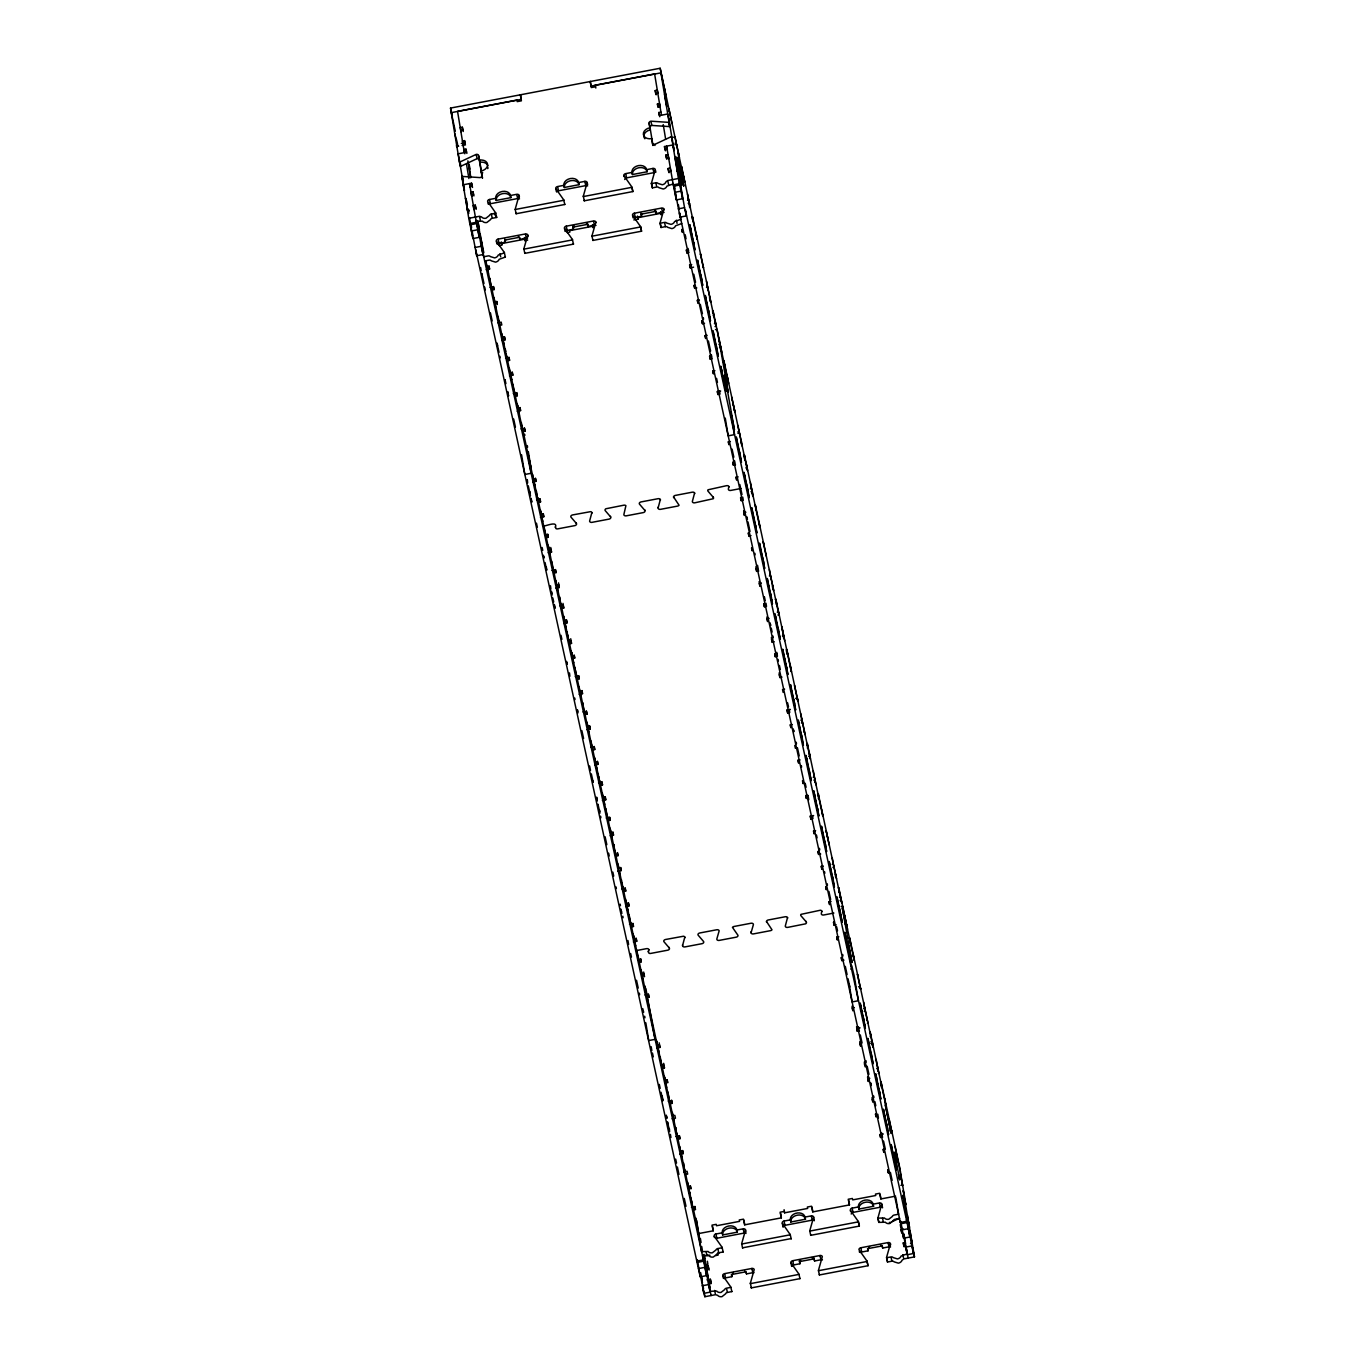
<?xml version="1.0" encoding="UTF-8"?>
<svg xmlns="http://www.w3.org/2000/svg" width="1365" height="1365" viewBox="0 0 1365 1365"><rect width="100%" height="100%" fill="white"/><g stroke="black" fill="none" stroke-linecap="round" stroke-linejoin="round"><path stroke-width="1.5" d="M734.933 412.384L731.708 397.232M794.567 685.725L795.061 688.404M797.791 700.842L797.296 698.129L795.71 698.368M766.567 921.597L771.993 929.787A2.133 1.45 -9.4 0 1 770.423 930.674L753.48 933.899A2.133 1.45 -9.4 0 1 751.057 932.79L750.972 931.868M555.299 526.822L555.999 528.596A2.133 1.45 -9.4 0 0 557.807 528.852L574.767 525.627A2.133 1.45 -9.4 0 0 576.047 525.03L576.491 524.416A2.133 1.45 -9.4 0 0 576.371 523.426L576.269 522.846M648.256 951.388L648.938 953.162A2.133 1.45 -9.4 0 0 650.747 953.418L667.707 950.194A2.133 1.45 -9.4 0 0 669.311 947.993L669.208 947.412M751.057 932.79L753.378 924.702A2.133 1.45 -9.4 0 0 750.972 923.252L734.029 926.477A2.133 1.45 -9.4 0 0 732.459 927.364L737.953 935.281A2.133 1.45 -9.4 0 1 736.196 937.175L719.236 940.4A2.133 1.45 -9.4 0 1 716.83 938.966L719.15 930.879A2.133 1.45 -9.4 0 0 716.727 929.77L699.784 932.977A2.133 1.45 -9.4 0 0 698.163 935.196L703.555 941.475A2.133 1.45 -9.4 0 1 701.951 943.693L684.991 946.901A2.133 1.45 -9.4 0 1 682.585 945.467L682.5 944.887M742.628 1247.798L791.086 1238.601M555.401 527.402C558.114 520.372 545.539 526.395 543.424 526.02M673.628 497.031L679.053 505.221A2.133 1.45 -9.4 0 1 677.484 506.108L660.541 509.333A2.133 1.45 -9.4 0 1 658.135 507.882L658.032 507.302M851.214 1214.031L851.658 1213.11A2.133 1.57 -12.3 0 1 853.074 1212.376L880.323 1207.206A2.133 1.57 -12.3 0 1 881.107 1207.172M482.476 177.877L479.473 159.773A2.133 1.57 -12.3 0 0 477.136 158.63L460.978 166.189A2.133 1.57 -12.3 0 1 460.38 166.376L459.459 162.128A2.133 1.57 -12.3 0 0 460.056 161.94L476.197 154.382A2.133 1.57 -12.3 0 1 478.552 155.525L481.879 175.658A2.133 1.57 -12.3 0 1 480.036 177.604L462.445 176.443A2.133 1.57 -12.3 0 0 461.831 176.494L468.758 218.315L479.473 216.284L481.623 216.95A4.266 3.14 -12.3 0 0 485.923 218.264L489.523 215.448A2.133 1.57 -12.3 0 1 491.332 214.032L495.751 213.196A2.133 1.57 -12.3 0 0 495.597 212.769L487.629 201.44A2.133 1.57 -12.3 0 1 489.472 199.495L495.751 198.3A7.473 5.494 -12.3 0 1 502.201 191.475A7.473 5.494 -12.3 0 1 510.442 195.502L516.721 194.308A2.133 1.57 -12.3 0 1 519.075 195.451L515.236 209.033A2.133 1.57 -12.3 0 0 515.219 209.493L516.141 213.742L564.786 204.494L563.694 199.836L555.726 188.489A2.133 1.57 -12.3 0 1 557.568 186.544L563.864 185.35A7.473 5.494 -12.3 0 1 570.297 178.542A7.473 5.494 -12.3 0 1 578.538 182.569L584.834 181.374A2.133 1.57 -12.3 0 1 587.172 182.518L583.333 196.099A2.133 1.57 -12.3 0 0 583.316 196.56L631.961 187.312L632.882 191.561L584.254 200.809L583.333 196.099M477.835 221.147L483.722 256.757L488.141 255.92A2.133 1.57 -12.3 0 1 490.291 256.569L494.591 257.883A4.266 3.14 -12.3 0 0 498.208 255.067L504.436 252.815A2.133 1.57 -12.3 0 0 504.265 252.388L496.297 241.059A2.133 1.57 -12.3 0 1 498.14 239.114L525.406 233.944A2.133 1.57 -12.3 0 1 527.743 235.087L523.904 248.669A2.15 1.57 -12.3 0 0 523.887 249.13L524.825 253.361L573.471 244.13L572.379 239.455L564.41 228.126A2.133 1.57 -12.3 0 1 566.253 226.181L593.502 220.994A2.133 1.57 -12.3 0 1 595.857 222.154L595.976 222.683M595.857 222.154L592.018 235.718A2.15 1.57 -12.3 0 0 592 236.179L592.922 240.428L641.567 231.197L640.629 226.948A2.133 1.57 -12.3 0 0 640.475 226.522L632.507 215.192A2.133 1.57 -12.3 0 1 634.35 213.23L661.598 208.06A2.133 1.57 -12.3 0 1 663.953 209.203L664.072 209.732M673.064 183.934L666.837 186.186A4.266 3.14 -12.3 0 1 663.219 189.001L658.92 187.688A2.133 1.57 -12.3 0 0 656.77 187.022L652.351 187.858L651.429 183.627A2.133 1.57 -12.3 0 1 651.446 183.166L655.285 169.584A2.133 1.57 -12.3 0 0 652.931 168.441L646.635 169.635A7.473 5.494 -12.3 0 0 638.411 165.609A7.473 5.494 -12.3 0 0 631.961 172.417L625.682 173.611A2.133 1.57 -12.3 0 0 623.839 175.556L624.061 176.614M663.953 209.203L660.114 222.785A2.15 1.57 -12.3 0 0 660.097 223.246L661.035 227.494L665.455 226.658A2.133 1.57 -12.3 0 1 667.604 227.307L671.887 228.62A4.266 3.14 -12.3 0 0 675.504 225.805L681.732 223.553M695.979 1218.143L701.525 1251.654L708.094 1251.466A4.266 3.14 -12.3 0 0 712.376 1252.78L715.994 1249.965A2.133 1.57 -12.3 0 1 717.802 1248.565L722.221 1247.712A2.133 1.57 -12.3 0 0 722.068 1247.286L714.1 1235.956L714.526 1234.745A2.133 1.57 -12.3 0 1 715.943 1234.011L722.221 1232.817A7.473 5.494 -12.3 0 1 728.654 1226.009A7.473 5.494 -12.3 0 1 736.895 1230.019L743.191 1228.841A2.133 1.57 -12.3 0 1 745.546 1229.984L741.673 1243.669L742.611 1248.258M750.375 1283.185L751.296 1287.895L799.924 1278.647L799.003 1274.398L750.358 1283.646A2.133 1.57 -12.3 0 1 750.375 1283.185L754.214 1269.604A2.133 1.57 -12.3 0 0 751.859 1268.46L724.61 1273.63A2.133 1.57 -12.3 0 0 722.768 1275.575L723.348 1278.237M805.009 1217.085L805.469 1219.218L790.796 1221.999L790.301 1218.791A7.473 5.477 -12.3 0 1 797.484 1212.956A7.473 5.477 -12.3 0 1 804.992 1217.085L811.288 1215.891A2.133 1.57 -12.3 0 1 812.857 1216.061L813.642 1217.051L809.803 1230.616A2.116 1.553 -12.3 0 0 809.786 1231.076L810.725 1235.325L859.353 1226.094L858.431 1221.846A2.133 1.57 -12.3 0 0 858.261 1221.419L850.293 1210.09L850.736 1208.878A2.133 1.57 -12.3 0 1 852.135 1208.144L858.431 1206.933A7.473 5.494 -12.3 0 1 864.864 1200.125A7.473 5.494 -12.3 0 1 873.105 1204.152L879.401 1202.957A2.133 1.57 -12.3 0 1 881.756 1204.101L882.558 1207.82M791.683 1266.362L790.864 1262.642A2.133 1.57 -12.3 0 1 792.707 1260.697L819.973 1255.527A2.133 1.57 -12.3 0 1 822.327 1256.67L818.471 1270.252A2.133 1.57 -12.3 0 0 818.454 1270.713L819.392 1274.961L868.038 1265.713L867.099 1261.465A2.133 1.57 -12.3 0 0 866.946 1261.038L858.977 1249.709A2.133 1.57 -12.3 0 1 860.82 1247.764L888.069 1242.577A2.133 1.57 -12.3 0 1 890.424 1243.737L890.663 1244.795M881.756 1204.101L877.883 1218.143L878.821 1222.392L885.39 1222.204A4.266 3.14 -12.3 0 0 889.69 1223.518L893.29 1220.702A2.133 1.57 -12.3 0 1 895.099 1219.303L899.518 1218.45M890.424 1243.737L886.585 1257.319A2.133 1.57 -12.3 0 0 886.568 1257.762L887.489 1262.011L891.908 1261.175A2.133 1.57 -12.3 0 1 894.058 1261.84L898.358 1263.137A4.266 3.14 -12.3 0 0 901.975 1260.322L903.784 1258.922L914.482 1256.892L907.281 1214.679M610.513 516.328L610.616 516.908A2.133 1.45 -9.4 0 1 608.995 519.127L592.052 522.334A2.133 1.45 -9.4 0 1 590.636 522.266L589.953 521.857A2.133 1.45 -9.4 0 1 589.646 520.901L591.864 512.558M644.758 509.828L644.86 510.408A2.133 1.45 -9.4 0 1 643.239 512.609L626.296 515.833A2.133 1.45 -9.4 0 1 623.89 514.4L625.904 505.681A2.133 1.45 -9.4 0 0 623.788 505.204L605.923 508.753A2.133 1.45 -9.4 0 0 605.224 510.629L610.616 516.908M658.135 507.882L660.336 499.556M713.247 496.826L713.349 497.406A2.133 1.45 -9.4 0 1 713.298 498.72L694.785 502.815A2.133 1.45 -9.4 0 1 692.379 501.382L694.58 493.055M740.922 488.499L730.787 490.427A2.133 1.45 -9.4 0 1 728.398 488.892L728.825 486.537M648.341 951.968L648.767 949.613M682.585 945.467L684.803 937.124M806.186 921.392L806.288 921.972A2.133 1.45 -9.4 0 1 805.589 923.832L787.724 927.381A2.133 1.45 -9.4 0 1 785.319 925.948L787.52 917.621M833.861 913.066L823.726 914.994A2.133 1.45 -9.4 0 1 821.338 913.458L821.764 911.103M713.349 497.406L707.957 491.11A2.133 1.45 -9.4 0 1 708.008 489.796L726.521 485.684A2.133 1.45 -9.4 0 1 728.927 487.117M806.288 921.972L800.897 915.676A2.133 1.45 -9.4 0 1 800.948 914.362L820.433 910.216A2.133 1.45 -9.4 0 1 821.867 911.684M652.999 145.492L649.996 127.389A2.133 1.57 -12.3 0 1 651.839 125.444L669.43 126.587A2.133 1.57 -12.3 0 0 670.044 126.535L669.106 122.287A2.133 1.57 -12.3 0 1 668.509 122.338L650.917 121.195A2.133 1.57 -12.3 0 0 649.075 123.14L649.842 127.781A7.473 5.494 -12.3 0 0 643.393 134.589A7.473 5.494 -12.3 0 0 651.634 138.616L652.402 143.257A2.133 1.57 -12.3 0 0 654.756 144.4L670.898 136.841A2.133 1.57 -12.3 0 1 671.495 136.671L672.416 140.902M892.335 1221.59L899.501 1218.228M679.753 213.025L680.794 219.321L674.566 221.557A4.266 3.14 -12.3 0 1 670.966 224.372L666.666 223.058A2.133 1.57 -12.3 0 0 664.516 222.41L660.097 223.246M907.264 1253.838L901.037 1256.09A4.266 3.14 -12.3 0 1 897.436 1258.905L893.137 1257.592A2.133 1.57 -12.3 0 0 890.987 1256.926L886.568 1257.762M459.459 162.128L450.518 108.074L660.165 68.25L679.446 157.828M590.26 81.371L591.284 87.548L595.464 86.763L595.208 85.21L654.62 73.932L661.445 115.189M463.264 131.467L462.325 127.218L460.227 127.61L461.165 131.859M657.828 93.264L655.729 93.673L655.217 90.568L657.316 90.175L657.93 93.008M460.739 130.716L462.837 130.306L462.325 127.218M465.175 143.462L464.544 140.629L462.462 141.022L463.349 145.373M660.046 106.675L657.947 107.084L657.435 103.979L659.534 103.586L659.995 105.702M461.353 143.444L462.923 143.154M462.974 144.127L465.055 143.717L464.544 140.629M458.674 146.174C452.651 142.421 461.489 155.013 455.347 135.903M462.121 145.509L465.482 144.878M466.881 153.392L465.96 149.143L463.861 149.536L464.8 153.784M668.986 119.659L667.741 113.995L659.346 115.598L658.834 112.493L660.933 112.101M673.576 137.268L675.146 136.978M675.095 143.274L676.153 143.069L675.129 136.91M472.529 187.432L471.59 183.2L463.213 184.787L464.458 190.452L459.015 158.084M667.093 149.246L664.994 149.638L664.482 146.55L672.86 144.963L674.105 150.611L668.662 118.243M674.958 144.724L676.528 144.434L676.767 145.953M470.021 186.681L472.102 186.288L471.59 183.2M473.928 195.946L473.007 191.697L470.908 192.107L471.846 196.355M471.42 195.195L473.518 194.803L473.007 191.697M495.751 198.3L496.229 200.416L510.902 197.635L510.442 195.502M563.864 185.35L564.325 187.483L578.999 184.684L578.538 182.569M631.961 172.417L632.422 174.532L647.095 171.751L646.635 169.635M476.163 209.374L475.225 205.125L473.126 205.518L473.979 209.63M668.116 168.475L670.198 168.083L670.88 171.342L668.628 171.581L668.116 168.475L669.038 172.724M519.519 198.915A2.133 1.57 -12.3 0 0 517.659 198.556L490.393 203.726A2.133 1.57 -12.3 0 0 489.284 204.204M556.869 191.834A2.133 1.57 -12.3 0 1 558.507 190.793L585.756 185.623A2.133 1.57 -12.3 0 1 587.632 185.981M624.743 179.515A2.133 1.57 -12.3 0 1 626.603 177.859L653.852 172.673A2.133 1.57 -12.3 0 1 654.654 172.638M473.638 208.606L475.737 208.214L475.225 205.125M469.338 210.654L467.837 211.473M515.219 209.493L563.864 200.263A2.133 1.57 -12.3 0 0 563.694 199.836M651.429 183.627L655.848 182.774A2.133 1.57 -12.3 0 1 657.998 183.439L662.281 184.753A4.266 3.14 -12.3 0 0 665.898 181.937L667.707 180.521L678.422 178.491L682.602 198.727L676.306 199.921L673.013 183.337L673.269 184.872L679.548 183.678L679.292 182.125M682.978 179.446L684.036 179.242M475.975 221.369L482.545 221.181A4.266 3.14 -12.3 0 0 486.844 222.495L490.462 219.68A2.133 1.57 -12.3 0 1 492.27 218.281L496.689 217.445L495.597 212.769M470.26 224.798L476.556 223.604L479.234 237.356L472.938 238.551L468.758 218.315M673.628 186.152L679.924 184.958M471.283 230.992L477.579 229.798M674.651 192.346L680.947 191.151M687.533 200.348L688.591 200.16L687.568 194.018M688.165 203.231L689.223 203.044L688.967 201.525M497.44 244.386A2.133 1.57 -12.3 0 1 499.078 243.362L505.357 242.168L504.896 240.035L519.57 237.254L520.031 239.37L526.327 238.175A2.133 1.57 -12.3 0 1 527.521 238.21M565.537 231.453A2.133 1.57 -12.3 0 1 567.175 230.429L573.471 229.235L572.993 227.102L587.684 224.321L588.144 226.436L594.423 225.242A2.133 1.57 -12.3 0 1 595.993 225.413M634.179 217.956A2.133 1.57 -12.3 0 1 635.271 217.479L641.567 216.284L641.106 214.168L655.78 211.37L656.241 213.503L662.537 212.309A2.133 1.57 -12.3 0 1 664.09 212.479M474.901 247.492L481.197 246.297L483.005 254.555L476.709 255.75L473.263 237.766M678.269 208.862L684.548 207.668L686.356 215.926L680.077 217.12L676.63 199.119M499.01 245.546L501.808 245.017L501.296 241.912M501.808 245.017L501.501 243.601L524.57 239.216L524.877 240.632L527.675 240.103M567.123 232.596L569.905 232.067L569.597 230.651L592.666 226.283L592.973 227.699L592.461 224.594M633.821 219.936L638.018 219.134L637.506 216.045M523.887 249.13L572.532 239.882A2.133 1.57 -12.3 0 0 572.379 239.455M592 236.179L640.629 226.948M484.66 261.005L489.079 260.152A2.133 1.57 -12.3 0 1 491.229 260.817L495.512 262.131A4.266 3.14 -12.3 0 0 499.129 259.316L505.357 257.064L504.265 252.388M486.213 269.707L489.574 269.076L489.062 265.987M490.086 287.401L493.447 286.769L494.062 289.602L491.963 289.994L489.711 278.153L489.967 279.688M686.322 250.119L686.953 252.952L689.035 252.559M691.68 264.588L689.581 264.981L690.195 267.813L693.557 267.182M497.833 322.788L501.194 322.14L501.808 324.972L499.709 325.382L498.942 320.741L502.354 337.411L504.436 337.001L505.067 339.834L501.706 340.482M694.068 285.507L694.7 288.339L696.781 287.93M706.524 287.486L707.582 287.298L706.558 281.139M699.426 299.959L697.327 300.368L697.942 303.201L697.43 300.095M505.579 358.159L508.94 357.528L509.554 360.36L507.456 360.752L506.142 353.672M701.815 320.894L702.429 323.71L704.528 323.317M714.407 323.676L715.465 323.471L715.209 321.952M715.038 326.559L716.079 326.354L715.072 320.229M715.482 329.579L717.052 329.272L728.228 392.267L724.661 375M707.172 335.346L705.074 335.739L705.688 338.571L705.176 335.483M509.452 375.853L512.813 375.221L512.302 372.116M718.963 344.577L720.02 344.372L718.997 338.247M719.594 347.461L720.635 347.256L720.396 345.737M513.325 393.547L516.687 392.915L517.301 395.748L515.202 396.14L514.434 391.499L517.83 408.169L519.929 407.777L520.56 410.592L517.198 411.24M709.561 356.265L710.175 359.097L712.274 358.705M714.919 370.734L712.82 371.126L713.434 373.959L712.922 370.853M521.072 428.934L524.433 428.286L525.047 431.118L522.949 431.511L521.311 422.502M720.669 391.004L717.308 391.653L717.922 394.485L720.02 394.076L719.509 390.987M737.953 431.715L738.994 431.511L738.004 425.419M737.8 433.166L739.386 432.876L739.625 434.394M522.624 428.934L533.323 478.927L535.421 478.535L536.036 481.367L532.691 481.999M730.394 441.492L728.313 441.885L728.927 444.717L728.415 441.629M536.564 499.692L539.909 499.044L540.54 501.876L538.441 502.286L537.673 497.628L541.069 514.315L543.168 513.905L543.782 516.738L540.438 517.386M732.8 462.411L733.414 465.243L735.513 464.834M745.836 467.888L746.894 467.7L746.638 466.165M738.141 476.863L736.042 477.272L736.673 480.105L736.162 476.999M576.371 523.426L570.98 517.13A2.133 1.45 -9.4 0 1 572.6 514.929L590.516 511.67A2.133 1.45 -9.4 0 1 591.949 513.138M644.86 510.408L639.468 504.112A2.133 1.45 -9.4 0 1 641.089 501.911L658.032 498.703A2.133 1.45 -9.4 0 1 660.438 500.136M673.713 497.611A2.133 1.45 -9.4 0 1 673.593 496.621L674.054 496.007A2.133 1.45 -9.4 0 1 675.334 495.41L692.277 492.185A2.133 1.45 -9.4 0 1 694.683 493.635M750.392 488.807L751.45 488.602L750.426 482.493M751.023 491.69L752.064 491.485L751.825 489.967M547.775 534.159L548.286 537.264L546.188 537.656L543.918 525.815L544.174 527.351M740.547 497.781L741.161 500.614L743.26 500.221L742.748 497.133M545.42 533.015L548.815 549.686L550.914 549.293L551.528 552.125L548.184 552.757M745.887 512.25L743.788 512.643L744.42 515.475L743.652 510.834M552.057 570.451L555.401 569.819L556.033 572.635L553.934 573.044L553.166 568.403L556.562 585.073L558.66 584.664L559.275 587.496L555.93 588.144M748.293 533.169L748.907 536.001L751.006 535.609M559.804 605.821L563.148 605.19L563.762 608.022L561.68 608.415L559.411 596.573L559.667 598.109M756.039 568.557L756.654 571.372L758.752 570.98M769.382 575.945L770.423 575.74L769.416 569.58M560.913 603.774L564.308 620.444L566.407 620.051L567.021 622.884L563.677 623.515M761.38 583.009L759.281 583.401L759.913 586.233L759.128 581.592M570.741 638.752L571.508 643.41L569.427 643.802L568.642 639.161L572.054 655.831L574.153 655.439L574.767 658.254L574.255 655.166M763.786 603.927L764.4 606.76L766.499 606.367L765.987 603.262M777.265 612.117L778.306 611.912M777.896 615.001L778.937 614.796L777.931 608.671M769.126 618.396L767.028 618.789L767.642 621.621L766.874 616.98M782.452 635.902L783.493 635.715L783.254 634.196M575.279 676.596L578.641 675.948L579.255 678.78L577.156 679.19L575.518 670.164M771.515 639.315L772.146 642.147L774.245 641.738M776.873 653.767L774.774 654.176L775.388 657.009L774.876 653.903M579.152 694.273L582.514 693.642L582.002 690.554M583.026 711.967L586.387 711.336L587.001 714.168L584.903 714.56L584.135 709.919L587.547 726.589L589.646 726.197L590.26 729.029L586.899 729.661M779.261 674.685L779.893 677.518L781.991 677.125M784.619 689.154L782.52 689.547L783.135 692.379M590.772 747.355L594.133 746.706L594.748 749.539L592.649 749.948L591.011 740.922M790.369 709.442L787.008 710.073L787.639 712.905L789.721 712.496L789.209 709.408M800.811 720.157L801.852 719.969L800.846 713.81M792.365 724.525L790.267 724.934L790.881 727.767L790.369 724.661M801.443 723.04L802.484 722.853L802.228 721.317M594.645 765.048L598.007 764.4L597.495 761.312M598.518 782.725L601.88 782.094L602.494 784.926L600.395 785.319L599.627 780.678L603.04 797.348L605.122 796.955L605.753 799.788L602.392 800.419M808.694 756.346L809.735 756.142L809.496 754.623M800.112 759.913L798.013 760.305L798.627 763.137L798.115 760.049M813.25 777.248L814.291 777.043L813.284 770.918M606.265 818.113L609.626 817.481L610.24 820.297L608.142 820.706L607.374 816.065L610.769 832.735L612.868 832.326L613.499 835.158L610.138 835.807M813.881 780.132L814.922 779.927L814.683 778.408M807.858 795.3L805.76 795.693L806.374 798.525L805.862 795.42M813.608 815.57L810.247 816.219L810.861 819.034L812.96 818.642L812.448 815.553M617.475 852.596L617.987 855.684L615.888 856.077L613.619 844.235L613.875 845.771M615.12 851.436L618.516 868.106L620.614 867.713L621.246 870.546L617.884 871.177M815.605 830.671L813.506 831.08L814.12 833.896L813.608 830.807M621.757 888.871L625.119 888.24L625.733 891.072L623.634 891.464L622.867 886.823L626.262 903.494L628.361 903.101L628.992 905.933L625.631 906.565M817.993 851.589L818.608 854.422L820.706 854.029M823.334 866.058L821.252 866.451L821.867 869.283L821.355 866.195M832.24 864.386L833.281 864.182L832.275 858.107M832.872 867.27L833.913 867.065L833.657 865.546M629.504 924.259L632.848 923.61L633.479 926.443L631.381 926.852L629.111 914.994L629.367 916.546M839.543 897.402L840.789 897.163L841.796 903.255L833.042 862.663M630.613 922.194L634.008 938.881L636.107 938.472L636.721 941.304L633.377 941.935M831.08 901.429L828.999 901.838L829.613 904.671L829.101 901.565M840.123 900.559L841.164 900.371M669.311 947.993L663.936 941.696A2.133 1.45 -9.4 0 1 665.54 939.495L683.456 936.236A2.133 1.45 -9.4 0 1 684.889 937.704M766.652 922.177A2.133 1.45 -9.4 0 1 766.533 921.187L766.994 920.573A2.133 1.45 -9.4 0 1 768.273 919.976L785.216 916.751A2.133 1.45 -9.4 0 1 787.622 918.201M841.181 906.462L842.751 906.172L845.805 924.617M640.714 958.725L641.226 961.83L639.127 962.223L638.359 957.582L641.755 974.252L643.853 973.859L644.468 976.692L643.7 972.051M833.486 922.348L834.1 925.18L836.199 924.788M845.31 924.361L846.351 924.156L846.095 922.638M838.827 936.817L836.728 937.209L837.359 940.041L836.847 936.953M644.997 995.017L648.341 994.368L648.972 997.201L646.874 997.61L644.604 985.752L644.86 987.304M841.232 957.735L841.847 960.568L843.945 960.158M851.077 965.993L848.433 945.109L852.05 962.444M850.856 969.099L852.425 968.809L854.251 976.077L858.414 1000.733L852.118 1001.927L849.184 984.165M858.568 986.81L860.138 986.503L860.632 989.267L860.155 986.571M854.319 1007.575L852.221 1007.967L852.852 1010.8M656.616 1048.081L659.96 1047.45L659.193 1042.809M863.67 1008.616L864.71 1008.411L863.687 1002.251M864.284 1011.499L865.342 1011.294L865.086 1009.759M860.069 1027.862L856.725 1028.493L857.339 1031.326L859.438 1030.933M663.68 1063.318L664.448 1067.976L662.366 1068.368L660.097 1056.51L660.353 1058.063M870.955 1041.614L872.218 1041.376M870.768 1043.372L872.337 1043.065M871.553 1044.788L872.593 1044.583M668.219 1101.163L671.58 1100.514L672.194 1103.347L670.113 1103.739L669.584 1100.651M876.74 1068.573L877.78 1068.385L877.524 1066.85M669.771 1101.111L672.74 1115.768L674.839 1115.376L675.453 1118.208L672.092 1118.839M869.812 1078.333L867.713 1078.742L868.328 1081.558L867.56 1076.917M675.965 1136.533L679.326 1135.902L679.941 1138.734L677.842 1139.127L676.528 1132.046M679.838 1154.227L683.2 1153.596L682.688 1150.49M889.997 1131.022L891.567 1130.732L892.079 1133.513L888.973 1118.788M683.711 1171.921L687.073 1171.272L687.687 1174.105L685.588 1174.514L684.821 1169.856L688.233 1186.543L690.332 1186.134L690.946 1188.966L690.434 1185.878M883.309 1133.991L879.947 1134.639L880.579 1137.472L882.677 1137.062M895.099 1152.828L896.14 1152.64L895.116 1146.464M895.713 1155.711L896.771 1155.524L896.515 1153.988M691.458 1207.291L694.819 1206.66L695.433 1209.492L693.335 1209.885L692.823 1206.796M887.694 1170.01L888.325 1172.842L890.407 1172.45L892.147 1180.35M900.917 1185.417L902.487 1185.11L900.32 1172.671M693.011 1207.223L698.522 1233.585L713.247 1230.803L712.001 1225.139L716.198 1224.337L716.506 1225.753L739.557 1221.368L739.25 1219.952L743.447 1219.167L744.693 1224.832L781.343 1217.853L780.097 1212.205L784.295 1211.403L784.602 1212.82L807.671 1208.435L807.363 1207.018L811.544 1206.233L812.789 1211.881L849.439 1204.92L848.672 1200.279M849.439 1204.92L848.211 1199.255L852.391 1198.47L852.716 1199.886L875.767 1195.501L875.46 1194.085L879.657 1193.283L880.886 1198.948L895.611 1196.149M741.69 1244.027L790.318 1234.779L782.196 1223.023A2.15 1.57 -12.3 0 1 784.039 1221.061L790.318 1219.883M722.221 1232.817L722.682 1234.933L737.356 1232.151L736.895 1230.036M858.431 1206.933L858.892 1209.066L873.566 1206.268L873.105 1204.152M745.99 1233.448A2.133 1.57 -12.3 0 0 744.113 1233.073L716.864 1238.26A2.133 1.57 -12.3 0 0 716.113 1238.516M814.325 1220.754L813.779 1220.31A2.133 1.57 -12.3 0 0 812.226 1220.139L784.96 1225.326A2.133 1.57 -12.3 0 0 783.322 1226.35M809.786 1231.076L858.431 1221.846M877.883 1218.143L884.452 1217.955A4.266 3.14 -12.3 0 0 888.751 1219.269L892.369 1216.454A2.133 1.57 -12.3 0 1 894.177 1215.055L898.597 1214.219L895.815 1197.463M702.446 1255.902L709.015 1255.715A4.266 3.14 -12.3 0 0 713.315 1257.029L716.932 1254.213A2.133 1.57 -12.3 0 1 718.724 1252.797L723.143 1251.961L722.068 1247.286M679.924 215.312L900.405 1222.46L906.684 1221.265L906.428 1219.73M697.396 1262.386L703.692 1261.192L706.524 1275.627L700.228 1276.838L476.3 252.388M900.763 1223.757L907.06 1222.562L909.892 1236.997L903.596 1238.191L900.149 1220.924L900.405 1222.46M709.083 1270.098L708.145 1265.85L706.046 1266.259L705.79 1264.707L707.889 1264.314L707.377 1261.209M901.548 1232.305L901.037 1229.217L903.118 1228.807M698.419 1268.58L704.715 1267.385M901.787 1229.933L908.083 1228.739M792.007 1265.986A2.133 1.57 -12.3 0 1 793.645 1264.946L799.924 1263.751L799.463 1261.635L814.137 1258.837L814.598 1260.97L820.894 1259.776A2.133 1.57 -12.3 0 1 822.447 1259.946M707.019 1279.909L710.363 1279.278L711.302 1283.51L709.203 1283.919M724.132 1278.613A2.133 1.57 -12.3 0 1 725.532 1277.879L731.828 1276.685A7.473 5.494 -12.3 0 1 732.05 1274.518M744.761 1271.122A7.473 5.494 -12.3 0 1 746.501 1273.903L752.798 1272.709A2.133 1.57 -12.3 0 1 753.975 1272.743M868.242 1248.634A7.473 5.494 -12.3 0 0 868.038 1250.818L861.742 1252.012A2.133 1.57 -12.3 0 0 860.632 1252.473M880.971 1245.255A7.473 5.494 -12.3 0 1 882.711 1248.02L888.99 1246.825A2.133 1.57 -12.3 0 1 890.56 1246.996M910.523 1243.464L912.093 1243.157L909.926 1230.718M905.865 1245.324L903.766 1245.716L903.255 1242.628L904.176 1246.876M702.19 1285.779L708.486 1284.584L710.141 1292.143L703.845 1293.338L700.109 1273.221M905.558 1247.132L911.837 1245.938L913.492 1253.514L907.213 1254.708L903.476 1234.591M710.192 1291.273L716.761 1291.085A4.266 3.14 -12.3 0 0 721.061 1292.399L724.661 1289.584A2.133 1.57 -12.3 0 1 726.47 1288.185L730.889 1287.349L731.828 1291.597L727.409 1292.433A2.133 1.57 -12.3 0 0 725.6 1293.832L721.983 1296.648A4.266 3.14 -12.3 0 1 717.683 1295.334L715.55 1294.685L704.835 1296.716L702.821 1287.144L703.845 1293.338M818.454 1270.713L867.099 1261.465M668.492 157.76L666.393 158.152L665.881 155.064L667.98 154.672L668.918 158.903M636.363 950.586L646.481 948.658A2.133 1.45 -9.4 0 1 648.87 950.194M706.046 1254.981L709.954 1255.237M623.839 175.556L631.807 186.886A2.133 1.57 -12.3 0 1 631.961 187.312M494.249 213.776L496.519 217.018A2.133 1.57 -12.3 0 1 496.689 217.445M790.864 1262.642L798.832 1273.972A2.133 1.57 -12.3 0 1 799.003 1274.398M722.768 1275.575L730.736 1286.922A2.133 1.57 -12.3 0 1 730.889 1287.349M677.484 171.632L676.955 169.004L677.501 171.632M734.421 429.685L730.821 412.298L734.489 434.65L728.193 435.844L725.259 418.082M845.805 924.907L842.239 907.691L852.05 962.376M731.725 397.266L732.203 399.945M794.584 685.708L797.774 700.808M642.761 1008.633L643.683 1012.267M666.751 106.641L664.567 94.202M675.248 158.681L677.432 171.137M454.954 133.924L455.245 135.323M671.972 123.515L668.867 108.79L669.345 111.503M700.757 255.665C698.88 246.144 705.108 276.532 703.026 265.458M763.257 541.888L766.243 556.118M826.49 832.616C824.579 822.958 830.807 853.432 828.726 842.341M669.174 121.349L669.498 122.765M678.2 163.032L676.955 157.367L677.774 161.889M904.449 1196.269L903.203 1190.604L908.646 1222.972M896.498 1161.018L896.805 1162.434L894.809 1152.128L899.347 1178.695M903.732 1193.693L904.04 1195.109M904.517 1201.422L905.217 1204.612A2.133 1.57 -12.3 0 0 905.831 1204.561L904.893 1200.313A2.133 1.57 -12.3 0 1 904.278 1200.364M668.509 122.338L669.208 125.529M680.179 176.324L679.855 174.908L681.869 185.213L677.33 158.647M898.887 1175.47L899.723 1179.974L898.477 1174.327M673.286 146.106L673.593 147.522M678.217 169.55L678.524 170.966M905.609 1208.281L905.916 1209.697M907.827 1218.467L908.135 1219.883M907.145 1216.983L907.384 1218.041M908.339 1221.556L909.568 1227.22M693.949 243.891L689.82 224.645L691.1 232.391M701.695 279.262L697.566 260.033L698.846 267.762M709.442 314.65L705.313 295.403L706.592 303.149M717.171 350.037L713.042 330.791L714.339 338.537M724.917 385.408L720.788 366.178L722.085 373.908M740.41 456.166L736.281 436.936L737.561 444.666M748.157 491.554L744.027 472.307L745.307 480.053M755.903 526.924L751.774 507.695L753.053 515.441M763.649 562.312L759.52 543.082L760.8 550.812M771.396 597.699L767.267 578.453L768.546 586.199M779.142 633.07L775.013 613.841L776.293 621.57M786.888 668.458L782.759 649.211L784.039 656.957M794.635 703.828L790.506 684.599L791.785 692.328M802.381 739.216L798.252 719.969L799.532 727.716M810.128 774.603L805.998 755.357L807.278 763.103M817.857 809.974L813.745 790.745L815.024 798.474M825.603 845.362L821.474 826.115L822.771 833.861M833.35 880.732L829.22 861.503L830.5 869.232M841.096 916.12L836.967 896.873L838.246 904.62M848.842 951.49L844.713 932.261L845.993 939.99M864.335 1022.266L860.206 1003.019L861.486 1010.765M872.081 1057.636L867.952 1038.407L869.232 1046.136M879.828 1093.024L875.699 1073.777L876.978 1081.524M887.574 1128.394L883.445 1109.165L884.725 1116.894M895.321 1163.782L891.191 1144.535L892.471 1152.282M690.844 230.839L694.973 250.085L693.693 242.339M698.59 266.226L702.719 285.456L701.439 277.726M706.336 301.597L710.465 320.843L709.186 313.097M714.083 336.984L718.212 356.214L716.915 348.485M721.812 372.372L725.941 391.601L724.661 383.855M737.305 443.13L741.434 462.36L740.154 454.63M745.051 478.501L749.18 497.747L747.901 490.001M752.798 513.888L756.927 533.118L755.647 525.389M760.544 549.259L764.673 568.505L763.393 560.759M768.29 584.647L772.419 603.876L771.14 596.147M776.037 620.034L780.166 639.264L778.886 631.517M783.783 655.405L787.912 674.651L786.632 666.905M791.529 690.792L795.659 710.022L794.379 702.293M799.276 726.163L803.405 745.409L802.125 737.663M807.022 761.551L811.151 780.78L809.872 773.051M814.769 796.921L818.898 816.168L817.601 808.421M822.515 832.309L826.627 851.555L825.347 843.809M830.244 867.696L834.373 886.926L833.094 879.197M837.991 903.067L842.12 922.313L840.84 914.567M845.737 938.455L849.866 957.684L848.586 949.955M861.23 1009.213L865.359 1028.442L864.079 1020.713M868.976 1044.583L873.105 1063.83L871.826 1056.083M876.722 1079.971L880.852 1099.217L879.572 1091.471M884.469 1115.359L888.598 1134.588L887.318 1126.859M892.215 1150.729L896.344 1169.976L895.065 1162.229M907.06 1222.562L685.332 209.732L686.356 215.926M914.482 1256.892L912.468 1247.32L913.492 1253.514M655.217 90.568L656.138 94.816M657.435 103.979L658.049 106.811M667.4 149.928L666.581 146.157L673.269 184.872M658.834 112.493L659.773 116.742M686.049 238.875L685.162 234.865L685.435 236.418M693.795 274.263L695.553 282.282M702.412 313.643L700.296 304.344M708.401 341.011L710.602 351.027M716.591 378.395L717.461 382.405M732.084 449.153L733.841 457.173M739.83 484.541L742.014 494.557M748.003 521.925L750.016 531.48M764.383 596.693L765.253 600.702M771.242 628.054L772.129 632.063M779.432 665.455L780.302 669.464M787.605 702.839L788.492 706.848M799.225 755.903L797.467 747.884L795.386 748.276L794.754 745.444M805.214 783.271L806.101 787.281M828.896 891.413L830.654 899.433M836.643 926.784L837.513 930.793M845.293 966.352L847.102 974.593M848.006 978.722L849.815 986.963M860.308 1034.943L862.066 1042.962L859.967 1043.355L860.598 1046.187L859.814 1041.546M868.942 1074.323L867.185 1066.304L865.086 1066.713L864.472 1063.881M874.931 1101.691L875.801 1105.701M883.547 1141.072L885.305 1149.091L883.206 1149.501L883.82 1152.333L883.309 1149.228M688.062 248.447L688.677 251.279M711.302 354.593L711.916 357.408M734.524 460.722L735.155 463.554M746.774 516.635L747.389 519.451L747.133 517.915M758.377 569.7L757.507 565.315M769.996 622.764L770.628 625.597L770.372 624.044M793.236 728.91L793.85 731.742L793.594 730.19M816.475 835.056L817.089 837.888M858.449 1026.821L859.063 1029.637M870.682 1082.718L871.314 1085.55L871.058 1083.998M881.688 1132.95L882.302 1135.782M906.804 1251.347L906.189 1248.514L907.213 1254.708M907.06 1252.899L908.203 1258.086M664.482 146.55L665.403 150.798M665.881 155.064L666.82 159.313M901.037 1229.217L901.958 1233.465M681.835 229.61L682.449 232.442L681.937 229.337M751.535 548.03L752.166 550.863L751.654 547.757M802.501 780.831L803.115 783.664L802.603 780.558M825.74 886.977L826.354 889.809L825.842 886.704M872.201 1099.252L872.832 1102.084L872.064 1097.443M875.46 1114.113L876.074 1116.945L875.562 1113.857M667.946 181.596L668.628 184.77M676.375 220.157L677.074 223.331M902.845 1254.674L903.545 1257.865M651.02 121.724L651.839 125.444M654.756 144.4L654.978 145.475M649.075 123.14L649.876 126.843M649.842 127.781L650.303 129.897A7.473 5.494 -12.3 0 0 644.843 138.769M651.634 138.616L652.095 140.732M652.521 143.786L652.862 145.373M655.405 170.113L655.865 172.229M652.931 168.441L653.75 172.144M661.718 208.589L662.537 212.309M879.504 1203.486L880.323 1207.206M888.188 1243.123L888.99 1246.825M655.848 182.774L656.548 185.964M664.755 223.468L665.455 226.658M882.541 1218.365L883.24 1221.556M891.226 1257.984L891.908 1261.175M651.446 183.166L652.129 186.34M660.353 223.843L661.035 227.034A2.15 1.57 -12.3 0 0 661.035 227.494M878.139 1218.74L878.821 1222.392M886.806 1258.376L887.506 1261.55A2.133 1.57 -12.3 0 0 887.489 1262.011M882.711 1248.02L882.251 1245.904L867.56 1248.685L868.038 1250.818M632.029 187.96L632.729 191.134A2.133 1.57 -12.3 0 1 632.882 191.561M640.475 226.522L641.175 229.695M858.261 1221.419L858.96 1224.593M866.946 1261.038L867.645 1264.229M638.018 219.134L637.711 217.718L660.762 213.332L661.07 214.749L660.558 211.66M625.784 174.14L626.603 177.859M634.35 213.23L635.169 216.95M852.135 1208.127L852.954 1211.847M860.82 1247.764L861.622 1251.483M632.626 215.721L633.087 217.837M850.412 1210.619L850.651 1211.676M859.319 1251.295L859.558 1252.353M595.208 85.21L595.84 88.043M587.291 183.047L587.65 184.65M813.642 1217.051L814.222 1219.696M584.834 181.374L585.636 185.094M593.621 221.522L594.423 225.242M811.407 1216.42L812.226 1220.139M819.973 1255.527L820.775 1259.23M790.164 1234.352L791.256 1239.028M557.688 187.073L558.507 190.793M566.253 226.181L567.055 229.883M784.039 1221.078L784.858 1224.78M792.826 1261.226L793.645 1264.946M555.845 189.018L556.425 191.68M564.513 228.655L565.11 231.299M782.316 1223.552L783.118 1227.272M519.075 195.451L519.417 197.055M527.743 235.087L528.101 236.674M745.546 1229.984L746.007 1232.1M516.84 194.837L517.659 198.556M525.508 234.473L526.327 238.175M743.311 1229.37L744.113 1233.073M751.859 1268.46L752.678 1272.18M746.501 1273.903L746.041 1271.771L731.367 1274.569L731.828 1276.685M489.472 199.495L490.274 203.197M498.14 239.114L498.959 242.833M715.943 1234.011L716.744 1237.731M724.73 1274.176L725.532 1277.879M478.552 155.525L479.371 159.244M491.332 214.032L492.031 217.223M500.017 253.651L500.699 256.842M717.802 1248.565L718.502 1251.739M726.709 1289.243L727.409 1292.433M481.999 176.187L482.459 178.303M487.97 203.027L488.209 204.085M496.416 241.588L496.877 243.721M714.202 1236.485L714.441 1237.543M718.007 1255.271L717.666 1253.667A2.133 1.57 -12.3 0 1 715.823 1255.612M476.317 154.91L477.136 158.63M479.712 217.342L480.412 220.533M706.166 1251.876L706.865 1255.049M714.612 1290.437L715.311 1293.628M489.574 269.076L488.96 266.243L486.861 266.653L485.565 260.715M512.813 375.221L512.182 372.389L510.083 372.781L506.688 356.111M547.655 534.432L548.286 537.264M570.894 640.577L571.508 643.41M582.514 693.642L581.9 690.809L579.801 691.219L576.388 674.532M598.007 764.4L597.375 761.568L595.294 761.977L591.881 745.307M617.372 852.852L617.987 855.684M640.595 958.998L641.226 961.83M659.96 1047.45L659.346 1044.617L657.247 1045.01L646.106 992.969M663.834 1065.144L664.448 1067.976M683.2 1153.596L682.585 1150.763L680.487 1151.156L677.074 1134.486M478.142 222.563L479.456 229.593M470.328 187.363L469.509 183.593L476.556 223.604M704.459 1257.097L704.767 1258.513M705.79 1263.973L704.084 1254.384M494.198 298.662L494.812 301.494M502.559 336.882L501.945 334.05L503.839 344.611L503.583 343.076M505.818 351.743L505.186 348.911L505.442 350.447M518.052 407.64L517.437 404.808L519.331 415.37L519.075 413.834M540.659 510.954L545.812 536.377M549.037 549.157L548.406 546.324L550.317 556.903L550.061 555.35M572.259 655.302L571.645 652.47L573.539 663.032L573.283 661.496M587.752 726.061L587.138 723.228L589.032 733.807L588.776 732.254M594.884 758.616L599.167 779.654M610.377 829.374L615.53 854.797M618.737 867.577L618.123 864.745L620.017 875.323L619.761 873.771M641.345 970.89L646.498 996.331M664.584 1077.036L668.867 1098.091M676.204 1130.101L675.59 1127.268L675.846 1128.821M688.438 1186.014L687.824 1183.182L689.717 1193.744L689.462 1192.191M706.097 1266.123L706.985 1270.508M481.333 240.274L483.824 252.815M491.195 285.353L494.608 302.023L496.689 301.631L497.321 304.463L496.809 301.358M495.068 303.047L498.481 319.717M502.815 338.418L507.097 359.473M513.957 390.475L510.305 372.253M518.308 409.193L522.59 430.231M533.8 479.951L537.196 496.621M549.72 552.706L552.689 567.379M568.181 638.138L563.899 617.082L565.81 627.661L565.554 626.108M572.515 656.855L576.798 677.893M583.674 708.896L580.006 690.673M588.008 727.613L592.291 748.651M603.501 798.371L607.783 819.427L605.872 808.848L606.128 810.4M619.437 871.143L622.389 885.8M634.486 939.888L637.882 956.558M657.725 1046.034L661.991 1067.089M661.598 1063.727L664.994 1080.398L667.093 1080.005L667.707 1082.82L667.195 1079.732M673.201 1116.792L677.484 1137.847M684.36 1168.85L680.691 1150.627M688.694 1187.55L692.106 1204.22M491.605 288.715L487.066 266.124M498.737 321.27L499.351 324.102L498.071 316.356M514.213 392.028L514.844 394.86L512.933 384.282L513.189 385.834M537.452 498.174L538.083 500.989L536.172 490.427L536.428 491.98M552.944 568.932L553.559 571.764L552.279 564.018M561.305 607.135L556.784 584.544M568.437 639.69L569.051 642.523L567.772 634.776M583.93 710.448L584.544 713.281L582.65 702.702L582.906 704.255M599.423 781.207L600.037 784.039L598.757 776.31M622.645 887.352L623.276 890.185L621.996 882.438M631.022 925.555L626.484 902.965M638.138 958.111L638.769 960.943L636.858 950.381L637.114 951.917M669.123 1099.627L669.737 1102.459L668.458 1094.73M684.616 1170.402L685.23 1173.217L683.336 1162.656L683.592 1164.209M692.362 1205.773L692.976 1208.605L691.697 1200.859M709.715 1287.007L706.49 1268.887L707.036 1271.48M482.596 251.194L481.982 248.362L483.005 254.555M482.852 252.747L703.692 1261.192M709.118 1285.949L709.732 1288.782M709.988 1290.335L711.114 1295.522M459.322 159.483L458.094 153.835L466.472 152.232L465.96 149.143M460.056 161.94L460.739 165.131M459.527 161.172L459.834 162.589M462.684 177.501L463.383 180.692A2.133 1.57 -12.3 0 0 462.769 180.743L461.831 176.494M468.57 209.374L468.878 210.79M466.062 200.638L465.533 198.01L467.82 211.319M542.127 547.519L542.741 550.351M483.995 283.528L481.811 273.495L482.067 275.048M484.694 287.077L485.309 289.909M490.427 312.892L492.185 320.912M496.928 342.973L499.044 352.289M505.92 383.65L505.033 379.641L505.289 381.193M513.667 419.038L515.424 427.057M528.272 485.786L530.473 495.802M531.173 499.368L531.787 502.183L531.139 498.327M536.462 523.17L537.332 527.18M543.407 555.265L544.021 558.097L543.765 556.545M545.079 562.568L546.648 570.126M551.323 591.062L552.177 594.986M552.825 597.938L553.712 601.948M554.395 605.497L555.026 608.329L554.378 604.456M561.015 635.322L561.885 639.332M566.646 661.411L567.26 664.226L567.004 662.69M581.865 730.616L583.589 738.482M589.612 766.004L590.499 770.372M591.335 773.853L593.058 781.718M598.228 805.316L599.952 813.165M605.105 836.762L606.828 844.628M608.619 853.159L609.234 855.992M612.851 872.133L613.721 876.074M620.853 909.073L621.894 913.424M630.664 953.521L631.449 957.053M636.517 980.241L638.24 988.106M652.436 1052.978L653.306 1056.902M659.329 1084.424L660.182 1088.349M661.052 1092.29L662.759 1100.139M667.502 1121.774L669.652 1131.602M675.675 1159.107L676.528 1163.048M677.398 1166.973L678.934 1174.412M684.275 1198.419L685.998 1206.285M681.016 166.82A2.133 1.467 -9.4 0 1 681.613 166.649L690.383 208.043M691.97 217.035A2.133 1.467 -9.4 0 1 692.55 216.864L710.875 302.057M712.445 311.049A2.133 1.467 -9.4 0 1 713.042 310.879L721.812 352.255M723.399 361.264A2.133 1.467 -9.4 0 1 723.979 361.077L742.304 446.304M743.891 455.296A2.133 1.467 -9.4 0 1 744.471 455.125L753.241 496.502M754.828 505.494A2.133 1.467 -9.4 0 1 755.408 505.323L773.733 590.499M775.303 599.491A2.133 1.467 -9.4 0 1 775.9 599.32L784.67 640.714M786.24 649.706A2.133 1.467 -9.4 0 1 786.837 649.518L805.162 734.728M806.732 743.72A2.133 1.467 -9.4 0 1 807.312 743.55L816.099 784.926M817.669 793.918A2.133 1.484 -9.4 0 1 818.266 793.747L836.574 878.941M838.161 887.933A2.133 1.467 -9.4 0 1 838.741 887.762L847.529 929.155A2.133 1.467 -9.4 0 1 846.914 929.207M849.098 938.147A2.133 1.467 -9.4 0 1 849.695 937.977L868.004 1023.17A2.133 1.467 -9.4 0 1 867.389 1023.221M869.59 1032.162A2.133 1.467 -9.4 0 1 870.17 1031.991L878.958 1073.368A2.133 1.467 -9.4 0 1 878.343 1073.436M880.527 1082.36A2.133 1.467 -9.4 0 1 881.107 1082.189L899.654 1167.263L905.831 1204.561M675.88 141.482L684.667 182.125L683.643 176M688.335 198.59L697.106 239.216L696.082 233.074M707.309 285.712L716.079 326.354M719.747 342.82L728.535 383.446L727.528 377.354M738.755 430.026L747.508 470.584L746.501 464.458M751.194 487.066L759.947 527.675L758.94 521.515M770.167 574.153L778.937 614.796M801.596 718.365L810.366 759.025L809.36 752.883M814.035 775.491L822.805 816.116L821.798 810.025M845.464 919.703L854.234 960.346L853.227 954.186M857.903 976.777L857.442 974.149L860.53 988.857M864.437 1006.807L873.225 1047.467L872.218 1041.341M876.893 1063.932L885.663 1104.558L884.639 1098.398M895.867 1151.036L900.405 1171.852M469.219 164.977L470.106 169.055M450.518 108.074L452.31 116.315M455.313 131.177L451.269 112.647L521.157 99.372L520.406 94.799L521.396 100.822L517.198 101.624L516.943 100.072L457.548 111.367L464.373 152.641M852.425 968.809L851.862 965.84M644.655 1016.191L644.98 1017.778M527.999 453.504L531.053 468.28L528.306 451.542M645.816 1022.812L648.75 1040.557L655.046 1039.362L645.833 988.379M905.66 1243.959L903.971 1233.977M702.31 1282.588L701.985 1280.865M651.105 1015.748L651.344 1017.01M527.282 445.57L527.59 447.208M524.86 435.384L524.672 434.309M911.837 1245.938L902.93 1195.279L903.442 1198.368M903.749 1199.784L909.892 1236.997M894.433 1159.397L894.689 1160.95M895.457 1165.591L895.713 1167.143M891.806 1147.368L892.062 1148.92M892.829 1153.562L893.085 1155.114M886.687 1124.026L886.943 1125.562M885.083 1118.191L885.339 1119.727M906.138 1247.03L906.991 1252.132M878.958 1088.639L879.214 1090.191M879.981 1094.832L880.237 1096.385M900.815 1221.248L902.828 1233.551M903.084 1235.103L903.596 1238.191M876.313 1076.61L876.569 1078.162M877.337 1082.803L877.593 1084.356M900.252 1224.576L900.781 1227.664M871.211 1053.268L871.467 1054.804M869.59 1047.416L869.846 1048.968M863.465 1017.88L863.721 1019.433M864.489 1024.074L864.745 1025.627M860.82 1005.851L861.076 1007.404M861.844 1012.045L862.1 1013.598M887.813 1169.754L888.325 1172.842M877.797 1114.232L878.429 1118.089M873.685 1096.027L873.941 1097.579M880.067 1134.366L880.579 1137.472M847.972 947.122L848.228 948.675M845.345 935.093L845.6 936.646M846.368 941.287L846.624 942.823M865.939 1060.639L866.195 1062.192M840.226 911.735L840.482 913.287M841.25 917.928L841.505 919.481M839.168 907.264L839.936 911.922M838.622 905.899L838.878 907.452M864.318 1062.055L864.83 1065.161M832.479 876.364L832.735 877.9M829.852 864.335L830.108 865.871M830.875 870.512L831.131 872.064M856.572 1026.685L857.339 1031.326M824.733 840.976L824.989 842.529M825.757 847.17L826.013 848.723M852.084 1006.159L852.596 1009.264M823.129 835.141L823.385 836.694M842.7 954.51L842.956 956.046M816.987 805.589L817.243 807.142M814.359 793.56L814.615 795.113M815.383 799.754L815.639 801.306M841.335 957.462L841.847 960.568M880.118 1194.307L880.886 1198.948M809.24 770.218L809.496 771.771M810.264 776.412L810.52 777.948M806.613 758.189L806.869 759.742M807.636 764.383L807.892 765.919M827.207 883.752L827.463 885.288M833.588 922.092L834.1 925.18M824.579 871.723L824.835 873.259M801.494 734.831L801.75 736.383M799.89 728.995L800.146 730.548M819.478 848.365L819.734 849.917M793.747 699.46L794.003 700.996M794.771 705.654L795.027 707.189M791.12 687.431L791.376 688.967M792.144 693.625L792.4 695.16M818.096 851.333L818.608 854.422M786.001 664.072L786.257 665.625M808.08 795.795L808.728 799.668M784.397 658.237L784.653 659.79M810.349 815.946L810.861 819.034M801.34 765.577L801.596 767.113M778.272 628.702L778.528 630.238M779.296 634.879L779.552 636.431M775.627 616.673L775.883 618.208M776.651 622.85L776.907 624.402M796.239 742.219L796.495 743.771M770.525 593.314L770.781 594.867M771.549 599.508L771.805 601.061M768.904 587.479L769.16 589.032M762.779 557.927L763.035 559.479M760.134 545.898L760.39 547.45M761.158 552.091L761.414 553.644M787.127 709.8L787.639 712.905M778.118 659.432L778.374 660.984M776.787 652.351L777.436 656.207M755.033 522.556L755.289 524.109M756.056 528.75L756.312 530.285M753.429 516.721L753.685 518.256M779.125 672.877L779.893 677.518M773 636.073L773.255 637.626M747.286 487.168L747.542 488.721M746.228 482.698L746.996 487.356M744.659 475.139L744.915 476.692M745.682 481.333L745.938 482.886M771.379 637.489L772.146 642.147M739.54 451.798L739.796 453.334M740.564 457.992L740.82 459.527M736.912 439.769L737.168 441.304M737.936 445.963L738.192 447.498M763.888 603.671L764.4 606.76M754.879 553.286L755.135 554.838M755.886 566.731L756.654 571.372M724.047 381.04L724.303 382.575M725.071 387.216L725.327 388.769M721.42 369.011L721.675 370.546M722.443 375.187L722.699 376.74M748.395 532.896L748.907 536.001M716.301 345.652L716.557 347.205M714.697 339.817L714.953 341.369M740.649 497.525L741.161 500.614M708.554 310.264L708.81 311.817M709.578 316.458L709.834 318.011M705.927 298.235L706.183 299.788M706.951 304.429L707.207 305.982M732.903 462.138L733.414 465.243M700.808 274.894L701.064 276.447M701.832 281.088L702.088 282.623M699.204 269.059L699.46 270.594M693.062 239.506L693.318 241.059M690.434 227.477L690.69 229.03M691.458 233.671L691.714 235.224M717.41 391.38L717.922 394.485M703.299 317.653L703.555 319.205M709.663 356.009L710.175 359.097M684.548 207.668L675.538 156.548L676.05 159.654M676.357 161.053L682.602 198.727M669.106 122.287L660.933 72.874L591.028 86.097L590.277 81.525M671.495 136.671L678.422 178.491M701.917 320.621L702.429 323.71M694.171 285.234L694.7 288.339M689.683 264.725L690.195 267.813M686.441 249.863L686.953 252.952M678.371 204.648L679.07 208.845M679.395 212.991L680.077 217.12M674.276 184.94L674.958 188.984M675.624 193.045L676.289 197.089M673.883 185.265L676.306 199.921M663.236 124.607L665.625 139.042M812.021 1207.24L812.789 1211.881M784.09 1209.714L784.602 1212.82M780.575 1213.212L781.343 1217.853M743.925 1220.174L744.693 1224.832M712.479 1226.162L713.247 1230.803M708.145 1265.85L708.657 1268.955M710.363 1279.278L710.875 1282.366L708.776 1282.759L710.141 1292.143M706.217 1265.85L709.817 1287.604M703.623 1255.288L708.486 1284.584M700.382 1238.43L701.064 1242.474M701.729 1246.535L702.395 1250.579M703.077 1254.64L706.524 1275.627M694.921 1206.387L695.433 1209.492M696.56 1220.293L700.364 1243.327M703.077 1258.359L703.333 1259.912L697.037 1261.106L696.781 1259.554M691.082 1198.043L691.338 1199.579M687.465 1181.885L688.233 1186.543M679.429 1135.629L679.941 1138.734M681.715 1156.82L681.971 1158.373L679.719 1146.515M701.559 1276.94L702.207 1280.899M702.873 1284.857L703.521 1288.799M704.169 1292.757L704.835 1296.716M700.62 1272.607L702.446 1282.981M671.682 1100.258L672.194 1103.347M697.447 1259.895L700.228 1276.838M672.331 1112.424L674.242 1122.986L673.969 1121.433M672.228 1112.68L672.74 1115.768M667.843 1091.898L668.099 1093.45M666.239 1086.062L666.495 1087.598L664.226 1075.756M524.365 237.527L524.877 240.632M656.838 1041.649L658.749 1052.227L658.493 1050.675M656.48 1040.369L656.992 1043.474M648.46 994.112L648.972 997.201M669.294 1128.463L669.55 1130.015M670.42 1134.4L670.949 1137.489M666.666 1116.434L666.922 1117.986M667.69 1122.627L667.946 1124.18M666.308 1115.154L666.82 1118.259M636.209 938.216L636.721 941.304M643 979.916L643.256 981.469L640.987 969.611M662.179 1095.924L662.81 1099.798M662.571 1099.286L662.827 1100.821M632.968 923.354L633.479 926.443M628.463 902.828L628.992 905.933M633.599 935.52L635.51 946.082L635.254 944.529M633.241 934.223L634.008 938.881M625.221 887.967L625.733 891.072M651.19 1046.716L651.839 1050.589M620.734 867.457L621.246 870.546M627.508 909.158L627.764 910.694L625.494 898.852M621.365 879.606L621.621 881.159M612.987 832.07L613.499 835.158M639.349 993.14L639.605 994.693M617.748 863.465L618.516 868.106M609.728 817.208L610.24 820.297M605.241 796.682L605.753 799.788M612.015 838.4L612.271 839.936L610.001 828.094M601.982 781.821L602.494 784.926M627.951 940.57L628.6 944.443M602.955 795.932L604.524 804.565L604.268 803.012M622.832 916.188L623.088 917.741M602.255 792.707L603.04 797.348M594.236 746.45L594.748 749.539M620.188 904.159L620.444 905.712M621.212 910.353L621.467 911.905M598.143 773.477L598.399 775.013M589.748 725.924L590.26 729.029M596.522 767.625L596.778 769.178L594.526 757.336M616.11 886.994L616.366 888.547M586.489 711.063L587.001 714.168M586.779 721.949L587.547 726.589M578.743 675.692L579.255 678.78M581.029 696.867L581.285 698.419L579.033 686.561M599.593 810.042L599.849 811.595M600.617 816.236L600.873 817.789M596.949 798.013L597.222 799.566M597.989 804.207L598.245 805.76M596.659 797.126L597.29 800.999M574.904 667.331L575.16 668.884M566.509 619.778L567.021 622.884M571.287 651.19L572.054 655.831M592.871 780.865L593.127 782.401M562.994 603.381L563.762 608.022M567.158 631.944L567.413 633.496M558.507 582.855L559.275 587.496M563.54 615.803L564.308 620.444M555.521 569.546L556.033 572.635M550.76 547.484L551.528 552.125M557.807 590.738L558.063 592.274L555.794 580.432M577.48 709.834L577.992 712.922M577.378 710.09L577.634 711.643M574.75 698.061L575.006 699.614M551.665 561.186L551.921 562.738M543.27 513.65L543.782 516.738M569.478 672.911L569.888 676.255M548.048 545.044L548.815 549.686M540.028 498.788L540.54 501.876M535.524 478.262L536.036 481.367M542.314 519.963L542.57 521.515L540.301 509.657M533.237 477.494L534.824 486.145L534.568 484.592M532.555 474.286L533.323 478.927M524.535 428.03L525.047 431.118M550.487 585.739L550.897 589.1M551.511 591.932L551.767 593.468M527.538 451.576L531.121 473.28L524.843 474.474L521.567 454.75M520.048 407.504L520.56 410.592M546.256 566.765L546.768 569.853M516.789 392.642L517.301 395.748M517.062 403.528L517.83 408.169M509.043 357.272L509.554 360.36M504.555 336.746L505.067 339.834M511.329 378.446L511.585 379.999L509.316 368.14M529.893 491.622L530.149 493.175M527.248 479.593L527.504 481.145M527.146 479.866L527.658 482.954M501.842 334.306L502.354 337.411M493.55 286.496L494.062 289.602M495.836 307.688L496.092 309.241L493.84 297.382M488.09 272.3L488.346 273.853L486.094 261.995M507.917 392.182L508.548 396.055L507.678 391.67M468.434 162.998L470.857 177.638M480.156 233.773L483.261 252.627M467.854 160.848L470.618 177.587M499.931 356.299L500.187 357.835M476.863 220.345L481.197 246.297M497.304 344.27L497.56 345.806M476.47 220.618L479.234 237.356M466.506 164.107L468.895 178.542M475.924 220.772L476.18 222.307L469.901 223.519L469.645 221.966M480.668 267.574L481.18 270.679M475.685 249.556L476.709 255.75M470.908 223.57L471.59 227.631M472.256 231.675L472.921 235.736M466.711 200.894L467.393 205.074M468.093 209.255L468.792 213.452M469.475 217.632L472.938 238.551M891.567 1130.732L891.942 1133.018M888.956 1118.72L889.332 1120.989M884.793 1100.156L885.032 1101.674M881.107 1082.189L881.875 1086.762A2.133 1.467 -9.4 0 0 881.278 1086.932L880.647 1083.128M876.142 1059.359L877.149 1065.502M877.968 1071.15L877.593 1068.863A2.133 1.467 -9.4 0 0 878.19 1068.812M870.17 1031.991L870.921 1036.547A2.133 1.467 -9.4 0 0 870.341 1036.735L870.222 1035.967M866.894 1020.184L866.639 1018.648A2.133 1.467 -9.4 0 0 867.253 1018.597M853.364 955.927L853.603 957.462M849.695 937.977L850.446 942.533A2.133 1.467 -9.4 0 0 849.849 942.72L849.73 941.952M844.713 915.13L845.72 921.273M846.402 926.17L846.163 924.634A2.133 1.467 -9.4 0 0 846.778 924.583M838.741 887.762L839.492 892.335A2.133 1.467 -9.4 0 0 838.912 892.505L838.793 891.737M835.585 876.722L835.209 874.436A2.133 1.467 -9.4 0 0 835.824 874.385M828.726 842.359L829.101 844.645M827.412 836.336L827.804 838.639M818.266 793.747L819.017 798.32A2.133 1.484 -9.4 0 0 818.42 798.491L818.3 797.723M817.806 794.686L818.044 796.205M815.11 782.708L814.734 780.422A2.133 1.484 -9.4 0 0 815.349 780.37M807.312 743.55L808.08 748.105A2.133 1.467 -9.4 0 0 807.483 748.276L807.363 747.525M806.851 744.471L807.107 746.007M804.173 732.493L803.797 730.207A2.133 1.467 -9.4 0 0 804.394 730.156M797.279 698.061L797.672 700.347M790.369 665.728L791.376 671.887L781.855 626.689M790.506 667.485L790.762 669.004M786.837 649.518L787.588 654.091A2.133 1.467 -9.4 0 0 786.991 654.262L786.871 653.511M786.376 650.457L786.615 651.992M781.872 626.74L782.862 632.831M783.681 638.479L783.305 636.192A2.133 1.467 -9.4 0 0 783.919 636.141M775.9 599.32L776.651 603.893A2.133 1.467 -9.4 0 0 776.054 604.064M771.054 578.624L770.798 577.105M772.982 589.799L772.368 585.977A2.133 1.467 -9.4 0 0 772.982 585.926M763.24 541.82L763.615 544.106M755.408 505.323L756.159 509.896A2.133 1.467 -9.4 0 0 755.579 510.066M752.388 495.034L751.876 491.997A2.133 1.467 -9.4 0 0 752.49 491.946M744.471 455.125L745.222 459.681A2.133 1.467 -9.4 0 0 744.642 459.868M744.01 456.046L744.386 458.333M741.314 444.069L740.939 441.782A2.133 1.467 -9.4 0 0 741.553 441.731M734.831 411.991L734.455 409.722L734.933 412.349M733.142 403.682L733.517 405.985M723.979 361.077L724.73 365.649A2.133 1.467 -9.4 0 0 724.15 365.82M723.518 362.015L723.774 363.534M720.822 350.037L720.447 347.751A2.133 1.467 -9.4 0 0 721.061 347.7M713.042 310.879L713.793 315.434A2.133 1.467 -9.4 0 0 713.195 315.622M712.581 311.817L712.82 313.336M710.141 301.341L709.51 297.536A2.133 1.467 -9.4 0 0 710.124 297.485M707.957 288.646L708.196 290.182M703.009 265.39L703.385 267.676M696.218 234.814L696.474 236.333M692.55 216.864L693.301 221.42A2.133 1.467 -9.4 0 0 692.72 221.608M692.089 217.803L692.345 219.321M689.649 207.326L689.018 203.522A2.133 1.467 -9.4 0 0 689.632 203.47M681.613 166.649L682.364 171.222A2.133 1.467 -9.4 0 0 681.783 171.393M681.152 167.588L681.527 169.874M678.712 157.129L678.081 153.324A2.133 1.467 -9.4 0 0 678.695 153.272M664.653 88.844L665.676 95.004L660.165 68.25M734.421 429.617L724.61 374.931M719.236 1252.899A7.473 5.494 -12.3 0 1 717.819 1253.275M799.771 1278.22A2.133 1.57 -12.3 0 1 799.924 1278.647M751.296 1287.895A2.133 1.57 -12.3 0 1 751.296 1287.434M731.657 1291.171A2.133 1.57 -12.3 0 1 731.828 1291.597M799.924 1263.751A7.473 5.494 -12.3 0 1 800.675 1260.509M811.817 1257.54A7.473 5.494 -12.3 0 1 814.598 1260.97M799.463 1261.635A7.473 5.494 -12.3 0 1 799.429 1260.543M813.83 1257.813A7.473 5.494 -12.3 0 1 814.137 1258.837M732.561 1273.443A7.473 5.494 -12.3 0 1 733.346 1272.453M907.606 1219.099A2.133 1.57 -12.3 0 1 908.203 1218.928M890.526 1222.426A2.133 1.57 -12.3 0 1 889.349 1222.392M819.392 1274.961A2.133 1.57 -12.3 0 1 819.41 1274.501M867.867 1265.287A2.133 1.57 -12.3 0 1 868.038 1265.713M868.771 1247.576A7.473 5.494 -12.3 0 1 869.556 1246.569M722.989 1251.534A2.133 1.57 -12.3 0 1 723.143 1251.961M859.199 1225.668A2.133 1.57 -12.3 0 1 859.353 1226.094M810.725 1235.325A2.116 1.553 -12.3 0 1 810.725 1234.864M858.892 1209.066A7.473 5.494 -12.3 0 1 859.899 1205.449L860.598 1204.63A7.473 5.494 -12.3 0 1 868.362 1202.155A7.473 5.494 -12.3 0 1 873.583 1206.285M790.796 1221.999A7.473 5.494 -12.3 0 1 794.362 1216.198A7.473 5.494 -12.3 0 1 802.449 1215.669L803.371 1216.181A7.473 5.494 -12.3 0 1 805.469 1219.201M722.682 1234.933A7.473 5.494 -12.3 0 1 723.689 1231.315L724.406 1230.496A7.473 5.494 -12.3 0 1 732.152 1228.022A7.473 5.494 -12.3 0 1 737.373 1232.151M592.922 240.428A2.15 1.57 -12.3 0 1 592.939 239.967M641.396 230.77A2.133 1.57 -12.3 0 1 641.567 231.197M505.204 256.637A2.133 1.57 -12.3 0 1 505.357 257.064M524.825 253.361A2.15 1.57 -12.3 0 1 524.843 252.9M573.3 243.704A2.133 1.57 -12.3 0 1 573.471 244.13M505.357 242.168A7.473 5.494 -12.3 0 1 505.579 239.984M518.308 236.606A7.473 5.494 -12.3 0 1 520.031 239.37M641.567 216.284A7.473 5.494 -12.3 0 1 641.789 214.117M654.5 210.722A7.473 5.494 -12.3 0 1 656.241 213.503M573.471 229.235A7.473 5.494 -12.3 0 1 574.204 225.976M586.404 223.672A7.473 5.494 -12.3 0 1 588.144 226.436M641.106 214.168A7.473 5.494 -12.3 0 1 641.055 213.247M655.524 210.5A7.473 5.494 -12.3 0 1 655.78 211.37M572.993 227.102A7.473 5.494 -12.3 0 1 572.959 226.198M587.428 223.451A7.473 5.494 -12.3 0 1 587.684 224.321M504.896 240.035A7.473 5.494 -12.3 0 1 504.845 239.131M584.254 200.809A2.133 1.57 -12.3 0 1 584.271 200.348M652.351 187.858A2.133 1.57 -12.3 0 1 652.368 187.415M632.422 174.532A7.473 5.494 -12.3 0 1 638.871 167.724A7.473 5.494 -12.3 0 1 647.095 171.751M564.325 187.483A7.473 5.494 -12.3 0 1 570.758 180.675A7.473 5.494 -12.3 0 1 578.999 184.684M488.022 167.69A7.473 5.494 -12.3 0 1 487.766 168.612M482.766 172.826A7.473 5.494 -12.3 0 1 481.572 173.133L481.111 171A7.473 5.494 -12.3 0 0 487.561 164.192A7.473 5.494 -12.3 0 0 479.32 160.166M479.78 162.299A7.473 5.494 -12.3 0 1 487.919 165.882M564.632 204.067A2.133 1.57 -12.3 0 1 564.786 204.494M516.141 213.742A2.133 1.57 -12.3 0 1 516.158 213.281M496.229 200.416A7.473 5.494 -12.3 0 1 502.661 193.608A7.473 5.494 -12.3 0 1 510.902 197.635M678.013 157.982L683.729 186.015L678.013 157.982M885.322 1104.985L891.038 1133.035L885.322 1104.985M902.555 1185.605L902.026 1182.994L902.555 1185.622M912.161 1243.651L911.632 1241.041L912.161 1243.669M467.768 210.961L467.308 208.828L467.683 210.824"/></g></svg>
